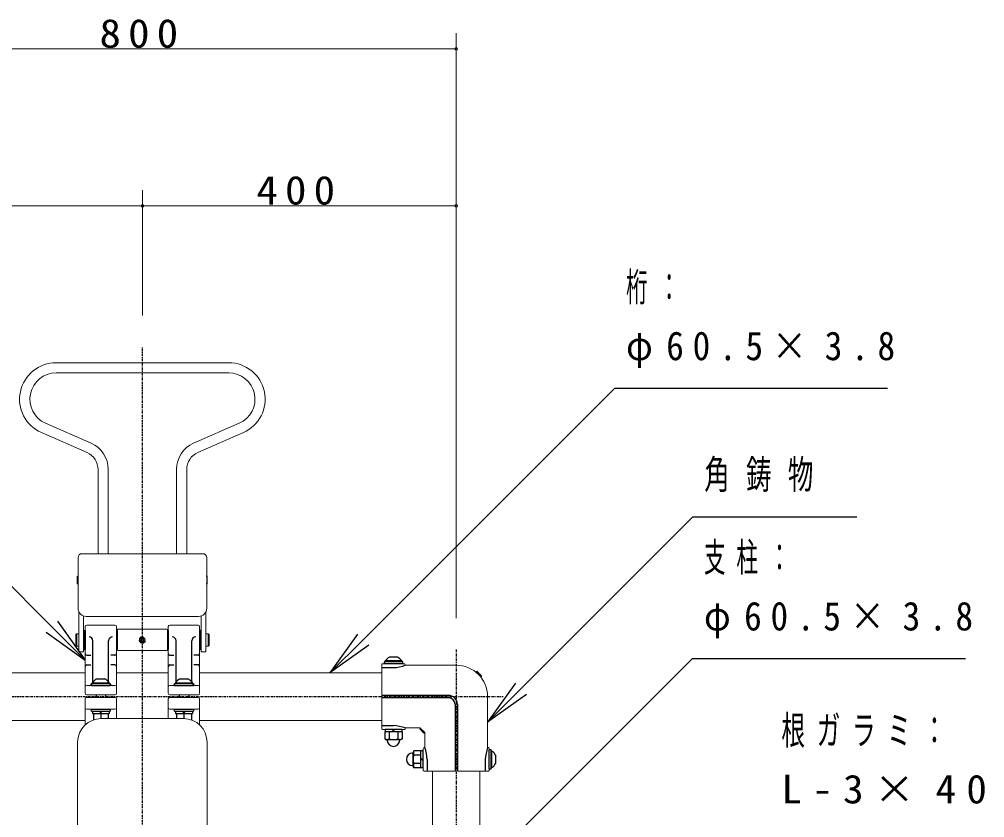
# Model space of a CAD drawing. Units: millimetres at full size. Extents: x -7816 to 0, y -1239 to 5340.
# Drawn here: x -3465 to -2234, y 2116 to 3134 of the extents above; entities that cross this region are included whole.
import ezdxf

# ---------------------------------------------------------------- set-up
doc = ezdxf.new("R2010")
doc.units = ezdxf.units.MM
doc.linetypes.add('USER2', pattern=[6, 3, -1, 1, -1])
doc.layers.add('線', color=2, linetype='Continuous', lineweight=25)
doc.layers.add('補助', color=2, linetype='Continuous', lineweight=13)
doc.styles.add('ＭＳ ゴシック', font='')
doc.styles.get('ＭＳ ゴシック').set_extended_font_data('MS Gothic')

# ---------------------------------------------------------------- blocks, each defined once
blk = doc.blocks.new('dimension_origin')
at = {"color": 0, "linetype": 'Continuous', "lineweight": -2}
blk.add_circle((0, 0), 1.25, dxfattribs=at)

msp = doc.modelspace()

# ---------------------------------------------------------------- linework, layer by layer
at = {"layer": '線', "color": 20, "linetype": 'USER2'}
for p, q in [((-3308, 1678), (-3308, 2715.75)), ((-2908, 2330), (-2908, 1500)), ((-3768, 2270), (-2848, 2270))]:
    msp.add_line(p, q, dxfattribs=at)
at = {"layer": '線', "color": 7, "lineweight": 13}
for p, q in [((-3418, 2695.75), (-3198, 2695.75)), ((-3418, 2682.75), (-3198, 2682.75)), ((-3373.337, 2593.076), (-3431.458, 2618.572)), ((-3242.663, 2593.076), (-3184.542, 2618.572)), ((-3378.56, 2581.171), (-3436.68, 2606.667)), ((-3237.44, 2581.171), (-3179.32, 2606.667)), ((-3364.5, 2559.651), (-3364.5, 2452.25)), ((-3351.5, 2559.651), (-3351.5, 2452.25)), ((-3264.5, 2559.651), (-3264.5, 2452.25)), ((-3251.5, 2559.651), (-3251.5, 2452.25)), ((-3385, 2452.25), (-3231, 2452.25)), ((-3390, 2382.75), (-3390, 2447.25)), ((-3226, 2382.75), (-3226, 2447.25)), ((-3389, 2327.25), (-3389, 2378.278)), ((-3227, 2378.278), (-3227, 2327.25)), ((-3383, 2372.851), (-3383, 2327.25)), ((-3236.5, 2372.25), (-3379.5, 2372.25)), ((-3233, 2327.25), (-3233, 2372.85)), ((-3393, 2349.25), (-3392, 2350.25)), ((-3392, 2350.25), (-3389, 2350.25)), ((-3381, 2274.25), (-3381, 2359.25)), ((-3343, 2361.25), (-3379, 2361.25)), ((-3341, 2274.25), (-3341, 2359.25)), ((-3340, 2355.35), (-3339.5, 2355.85)), ((-3340, 2355.35), (-3340, 2329.15)), ((-3339.5, 2355.85), (-3276.5, 2355.85)), ((-3276.5, 2355.85), (-3276, 2355.35)), ((-3276, 2329.15), (-3276, 2355.35)), ((-3275, 2274.25), (-3275, 2359.25)), ((-3237, 2361.25), (-3273, 2361.25)), ((-3235, 2274.25), (-3235, 2359.25)), ((-3227, 2350.25), (-3224, 2350.25)), ((-3224, 2350.25), (-3223, 2349.25)), ((-3393, 2349.25), (-3393, 2335.25)), ((-3223, 2349.25), (-3223, 2335.25)), ((-3393, 2335.25), (-3392, 2334.25)), ((-3392, 2334.25), (-3389, 2334.25)), ((-3383, 2327.25), (-3389, 2327.25)), ((-3340, 2329.15), (-3339.5, 2328.65)), ((-3339.5, 2328.65), (-3276.5, 2328.65)), ((-3276, 2329.15), (-3276.5, 2328.65)), ((-3227, 2327.25), (-3233, 2327.25)), ((-3227, 2334.25), (-3224, 2334.25)), ((-3224, 2334.25), (-3223, 2335.25)), ((-3003, 2311), (-3003, 2271.5)), ((-3002, 2312), (-2974, 2312)), ((-2973, 2311), (-2973, 2310)), ((-2908, 2310), (-2973, 2310)), ((-3381, 2300.25), (-3613, 2300.25)), ((-3275, 2300.25), (-3341, 2300.25)), ((-3003, 2300.25), (-3235, 2300.25)), ((-3343, 2284.25), (-3379, 2284.25)), ((-3237, 2284.25), (-3273, 2284.25)), ((-3381, 2233.903), (-3381, 2267)), ((-3343, 2272.25), (-3379, 2272.25)), ((-3343, 2269), (-3379, 2269)), ((-3341, 2242), (-3341, 2267)), ((-3275, 2242), (-3275, 2267)), ((-3237, 2272.25), (-3273, 2272.25)), ((-3237, 2269), (-3273, 2269)), ((-3235, 2233.903), (-3235, 2267)), ((-3003, 2268.5), (-3003, 2229)), ((-2868, 2270), (-2868, 2205)), ((-3343, 2254), (-3379, 2254)), ((-3237, 2254), (-3273, 2254)), ((-3381, 2239.75), (-3613, 2239.75)), ((-3360.5, 2242), (-3255.5, 2242)), ((-3003, 2239.75), (-3235, 2239.75)), ((-3002, 2228), (-2974, 2228)), ((-2954, 2230), (-2973, 2230)), ((-2973, 2229), (-2973, 2230)), ((-2948, 2224), (-2948, 2205)), ((-3390.5, 1970), (-3390.5, 2212)), ((-3225.5, 1970), (-3225.5, 2212)), ((-2950, 2204), (-2950, 2176)), ((-2949, 2205), (-2948, 2205)), ((-2867, 2205), (-2868, 2205)), ((-2866, 2204), (-2866, 2176)), ((-2909.5, 2175), (-2949, 2175)), ((-2938.25, 1670), (-2938.25, 2175)), ((-2867, 2175), (-2906.5, 2175)), ((-2877.75, 1670), (-2877.75, 2175))]:
    msp.add_line(p, q, dxfattribs=at)
at = {"layer": '線'}
for p, q in [((-3390.5, 2423.5), (-3389.3, 2423.5)), ((-3390.5, 2414), (-3390.5, 2423.5)), ((-3390.5, 2414), (-3389.3, 2414)), ((-3225.5, 2423.5), (-3226.7, 2423.5)), ((-3225.5, 2414), (-3226.7, 2414)), ((-3225.5, 2414), (-3225.5, 2423.5)), ((-3392, 2350.25), (-3392, 2334.25)), ((-3383, 2350.25), (-3382.049, 2350.25)), ((-3382, 2354.25), (-3381, 2354.25)), ((-3382, 2354.25), (-3382, 2330.25)), ((-3381, 2354.25), (-3381, 2330.25)), ((-3340, 2354.25), (-3341, 2354.25)), ((-3341, 2354.25), (-3341, 2330.25)), ((-3340, 2354.25), (-3340, 2330.25)), ((-3276, 2354.25), (-3275, 2354.25)), ((-3276, 2354.25), (-3276, 2330.25)), ((-3275, 2354.25), (-3275, 2330.25)), ((-3234, 2354.25), (-3235, 2354.25)), ((-3235, 2354.25), (-3235, 2330.25)), ((-3234, 2354.25), (-3234, 2330.25)), ((-3234, 2350.25), (-3233, 2350.25)), ((-3224, 2350.25), (-3224, 2334.25)), ((-3371, 2289.25), (-3371, 2341.166)), ((-3351, 2289.25), (-3351, 2341.166)), ((-3309.155, 2344.25), (-3310.309, 2342.25)), ((-3310.309, 2342.25), (-3309.155, 2340.25)), ((-3306.845, 2344.25), (-3309.155, 2344.25)), ((-3309.155, 2340.25), (-3306.845, 2340.25)), ((-3305.691, 2342.25), (-3306.845, 2344.25)), ((-3306.845, 2340.25), (-3305.691, 2342.25)), ((-3265, 2289.25), (-3265, 2341.166)), ((-3245, 2289.25), (-3245, 2341.166)), ((-3383, 2334.25), (-3382.049, 2334.25)), ((-3382, 2330.25), (-3381, 2330.25)), ((-3340, 2330.25), (-3341, 2330.25)), ((-3276, 2330.25), (-3275, 2330.25)), ((-3234, 2330.25), (-3235, 2330.25)), ((-3234, 2334.25), (-3233, 2334.25)), ((-3379, 2322.785), (-3373.762, 2322.785)), ((-3343, 2322.785), (-3348.238, 2322.785)), ((-3273, 2322.785), (-3267.762, 2322.785)), ((-3237, 2322.785), (-3242.238, 2322.785)), ((-2976, 2314.5), (-3000, 2314.5)), ((-3000, 2314.5), (-3000, 2312)), ((-2998.5, 2315.5), (-2998.5, 2314.5)), ((-2977.5, 2315.5), (-2998.5, 2315.5)), ((-2977.5, 2314.5), (-2998.5, 2314.5)), ((-2983, 2320.3), (-2993, 2320.3)), ((-2977.5, 2315.5), (-2977.5, 2314.5)), ((-2976, 2312), (-2976, 2314.5)), ((-3379, 2310.437), (-3373.762, 2310.437)), ((-3343, 2310.437), (-3348.238, 2310.437)), ((-3273, 2310.437), (-3267.762, 2310.437)), ((-3237, 2310.437), (-3242.238, 2310.437)), ((-3003, 2307.021), (-2988, 2307.021)), ((-2976, 2312), (-3000, 2312)), ((-2883.182, 2301.379), (-2882.996, 2301.565)), ((-2882.996, 2301.565), (-2881.744, 2302.434)), ((-2876.632, 2295.201), (-2882.996, 2301.565)), ((-2875.727, 2296.417), (-2881.744, 2302.434)), ((-3366, 2292.55), (-3356, 2292.55)), ((-3260, 2292.55), (-3250, 2292.55)), ((-2876.818, 2295.015), (-2876.632, 2295.201)), ((-2875.727, 2296.417), (-2876.632, 2295.201)), ((-3373, 2286.75), (-3349, 2286.75)), ((-3373, 2284.25), (-3373, 2286.75)), ((-3373, 2284.25), (-3349, 2284.25)), ((-3371.5, 2287.75), (-3371.5, 2286.75)), ((-3371.5, 2287.75), (-3350.5, 2287.75)), ((-3371.5, 2286.75), (-3350.5, 2286.75)), ((-3350.5, 2287.75), (-3350.5, 2286.75)), ((-3349, 2286.75), (-3349, 2284.25)), ((-3267, 2286.75), (-3243, 2286.75)), ((-3267, 2284.25), (-3267, 2286.75)), ((-3267, 2284.25), (-3243, 2284.25)), ((-3265.5, 2287.75), (-3265.5, 2286.75)), ((-3265.5, 2287.75), (-3244.5, 2287.75)), ((-3265.5, 2286.75), (-3244.5, 2286.75)), ((-3244.5, 2287.75), (-3244.5, 2286.75)), ((-3243, 2286.75), (-3243, 2284.25)), ((-3367, 2272.25), (-3367, 2269)), ((-3355, 2272.25), (-3355, 2269)), ((-3261, 2272.25), (-3261, 2269)), ((-3249, 2272.25), (-3249, 2269)), ((-2918, 2271.5), (-3003, 2271.5)), ((-2918, 2268.5), (-3003, 2268.5)), ((-3373, 2254), (-3349, 2254)), ((-3373, 2251.5), (-3373, 2254)), ((-3349, 2254), (-3349, 2251.5)), ((-3267, 2254), (-3243, 2254)), ((-3267, 2251.5), (-3267, 2254)), ((-3243, 2254), (-3243, 2251.5)), ((-2909.5, 2260), (-2909.5, 2175)), ((-2906.5, 2260), (-2906.5, 2175)), ((-3373, 2251.5), (-3349, 2251.5)), ((-3371.75, 2251.5), (-3350.25, 2251.5)), ((-3371.75, 2251.5), (-3371.75, 2248.5)), ((-3371.75, 2248.5), (-3350.25, 2248.5)), ((-3370.5, 2248.5), (-3370.5, 2240.284)), ((-3370.5, 2248.5), (-3351.5, 2248.5)), ((-3361.167, 2248.5), (-3361.971, 2251.5)), ((-3361, 2248.5), (-3361, 2241.996)), ((-3360.029, 2248.5), (-3360.833, 2251.5)), ((-3351.5, 2248.5), (-3351.5, 2242)), ((-3350.25, 2251.5), (-3350.25, 2248.5)), ((-3267, 2251.5), (-3243, 2251.5)), ((-3265.75, 2251.5), (-3244.25, 2251.5)), ((-3265.75, 2251.5), (-3265.75, 2248.5)), ((-3265.75, 2248.5), (-3244.25, 2248.5)), ((-3264.5, 2248.5), (-3264.5, 2242)), ((-3264.5, 2248.5), (-3245.5, 2248.5)), ((-3255.167, 2248.5), (-3255.971, 2251.5)), ((-3255, 2248.5), (-3255, 2241.996)), ((-3254.029, 2248.5), (-3254.833, 2251.5)), ((-3245.5, 2248.5), (-3245.5, 2240.284)), ((-3244.25, 2251.5), (-3244.25, 2248.5)), ((-3003, 2232.979), (-2988, 2232.979)), ((-2977.25, 2228), (-2998.75, 2228)), ((-2998.75, 2228), (-2998.75, 2225)), ((-2988.971, 2225), (-2988.167, 2228)), ((-2987.833, 2225), (-2987.029, 2228)), ((-2977.25, 2228), (-2977.25, 2225)), ((-2953.666, 2229.991), (-2954.515, 2228.718)), ((-2949.282, 2223.485), (-2954.515, 2228.718)), ((-2948.141, 2224.246), (-2953.754, 2229.859)), ((-2977.03, 2225), (-2998.97, 2225)), ((-2998.97, 2225), (-2998.97, 2216.137)), ((-2998.97, 2216.137), (-2997, 2215)), ((-2977.25, 2225), (-2998.75, 2225)), ((-2979, 2215), (-2997, 2215)), ((-2996, 2214.5), (-2996, 2215)), ((-2993.485, 2225), (-2993.485, 2216.137)), ((-2982.515, 2225), (-2982.515, 2216.137)), ((-2980, 2214.5), (-2980, 2215)), ((-2977.03, 2216.137), (-2979, 2215)), ((-2977.03, 2225), (-2977.03, 2216.137)), ((-2948.009, 2224.334), (-2949.282, 2223.485)), ((-2963.5, 2198), (-2963, 2198)), ((-2961.863, 2200.97), (-2963, 2199)), ((-2963, 2181), (-2963, 2199)), ((-2953, 2200.97), (-2961.863, 2200.97)), ((-2953, 2195.485), (-2961.863, 2195.485)), ((-2953, 2179.03), (-2953, 2200.97)), ((-2953, 2179.25), (-2953, 2200.75)), ((-2950, 2200.75), (-2953, 2200.75)), ((-2953, 2190.971), (-2950, 2190.167)), ((-2950, 2179.25), (-2950, 2200.75)), ((-2863.5, 2202), (-2866, 2202)), ((-2866, 2178), (-2866, 2202)), ((-2863.5, 2178), (-2863.5, 2202)), ((-2862.5, 2200.5), (-2863.5, 2200.5)), ((-2863.5, 2179.5), (-2863.5, 2200.5)), ((-2862.5, 2179.5), (-2862.5, 2200.5)), ((-2857.7, 2185), (-2857.7, 2195)), ((-2963.5, 2182), (-2963, 2182)), ((-2961.863, 2179.03), (-2963, 2181)), ((-2953, 2184.515), (-2961.863, 2184.515)), ((-2953, 2179.03), (-2961.863, 2179.03)), ((-2953, 2189.833), (-2950, 2189.029)), ((-2950, 2179.25), (-2953, 2179.25)), ((-2945.021, 2190), (-2945.021, 2175)), ((-2870.979, 2190), (-2870.979, 2175)), ((-2866, 2178), (-2863.5, 2178)), ((-2862.5, 2179.5), (-2863.5, 2179.5))]:
    msp.add_line(p, q, dxfattribs=at)
at = {"layer": '線', "color": 7, "lineweight": 13}
msp.add_circle((-3308, 2342.25), 3.4, dxfattribs=at)
for centre, radius, start, end in [((-3418, 2649.25), 46.5, 90, 246.31413), ((-3198, 2649.25), 46.5, 293.68587, 90), ((-3418, 2649.25), 33.5, 90, 246.31413), ((-3198, 2649.25), 33.5, 293.68587, 90), ((-3388, 2559.651), 36.5, 0, 66.31413), ((-3228, 2559.651), 36.5, 113.68587, 180), ((-3388, 2559.651), 23.5, 0, 66.31413), ((-3228, 2559.651), 23.5, 113.68587, 180), ((-3385, 2447.25), 5, 90, 180), ((-3231, 2447.25), 5, 0, 90), ((-3379.5, 2382.75), 10.5, 180, 269.99994), ((-3236.5, 2382.75), 10.5, 269.99994, 0), ((-3379, 2359.25), 2, 90, 180), ((-3343, 2359.25), 2, 0, 90), ((-3273, 2359.25), 2, 90, 180), ((-3237, 2359.25), 2, 0, 90), ((-3002, 2311), 1, 90, 180), ((-2974, 2311), 1, 0, 90), ((-2908, 2270), 40, 0, 90), ((-3379, 2282.25), 2, 90, 180), ((-3343, 2282.25), 2, 0, 90), ((-3273, 2282.25), 2, 90, 180), ((-3237, 2282.25), 2, 0, 90), ((-3379, 2274.25), 2, 180, 270), ((-3379, 2267), 2, 90, 180), ((-3343, 2274.25), 2, 270, 0), ((-3343, 2267), 2, 0, 90), ((-3273, 2274.25), 2, 180, 270), ((-3273, 2267), 2, 90, 180), ((-3237, 2274.25), 2, 270, 0), ((-3237, 2267), 2, 0, 90), ((-3379, 2256), 2, 180, 270), ((-3343, 2256), 2, 270, 0), ((-3273, 2256), 2, 180, 270), ((-3237, 2256), 2, 270, 0), ((-3360.5, 2212), 30, 90, 180), ((-3255.5, 2212), 30, 0, 90), ((-3002, 2229), 1, 180, 270), ((-2974, 2229), 1, 270, 0), ((-2954, 2224), 6, 86.81031, 90), ((-2954, 2224), 6, 0, 3.18969), ((-2949, 2204), 1, 90, 180), ((-2867, 2204), 1, 0, 90), ((-2949, 2176), 1, 180, 270), ((-2867, 2176), 1, 270, 0)]:
    msp.add_arc(centre, radius, start, end, dxfattribs=at)
at = {"layer": '線'}
for centre, radius, start, end in [((-3334.194, 2418.75), 56.506, 175.17794, 184.82206), ((-3281.806, 2418.75), 56.506, 355.17794, 4.82206), ((-3376, 2341.166), 5, 0, 90), ((-3346, 2341.166), 5, 90, 180), ((-3308, 2342.25), 4, 75.52249, 345.52249), ((-3270, 2341.166), 5, 0, 90), ((-3240, 2341.166), 5, 90, 180), ((-3379, 2324.785), 2, 180, 270), ((-3379, 2324.785), 2, 180, 270), ((-3343, 2324.785), 2, 270, 0), ((-3343, 2324.785), 2, 270, 0), ((-3273, 2324.785), 2, 180, 270), ((-3273, 2324.785), 2, 180, 270), ((-3237, 2324.785), 2, 270, 0), ((-3237, 2324.785), 2, 270, 0), ((-2988, 2309.02), 12.339, 113.90552, 148.31866), ((-2988, 2309.02), 12.339, 31.68134, 66.09448), ((-3379, 2308.437), 2, 90, 180), ((-3379, 2308.437), 2, 90, 180), ((-3343, 2308.437), 2, 0, 90), ((-3343, 2308.437), 2, 0, 90), ((-3273, 2308.437), 2, 90, 180), ((-3273, 2308.437), 2, 90, 180), ((-3237, 2308.437), 2, 0, 90), ((-3237, 2308.437), 2, 0, 90), ((-2990.091, 2356.8), 49.824, 272.40579, 290.0621), ((-3376, 2289.25), 5, 270, 0), ((-3361, 2281.27), 12.339, 113.90552, 148.31866), ((-3361, 2281.27), 12.339, 31.68134, 66.09448), ((-3346, 2289.25), 5, 180, 270), ((-3270, 2289.25), 5, 270, 0), ((-3255, 2281.27), 12.339, 113.90552, 148.31866), ((-3255, 2281.27), 12.339, 31.68134, 66.09448), ((-3240, 2289.25), 5, 180, 270), ((-2918, 2260), 11.5, 0, 90), ((-2918, 2260), 8.5, 0, 90), ((-2990.091, 2183.2), 49.824, 69.9379, 87.59421), ((-2996.227, 2220.887), 5.485, 240.00001, 299.99999), ((-2988, 2228.796), 13.796, 246.57346, 293.42654), ((-2979.773, 2220.887), 5.485, 240.00001, 299.99999), ((-2988, 2214.5), 8, 180, 0), ((-3009.004, 2185.088), 64.171, 4.39038, 18.07739), ((-2806.996, 2185.088), 64.171, 161.92261, 175.60962), ((-2963.5, 2190), 8, 90, 270), ((-2949.204, 2190), 13.796, 156.57346, 203.42654), ((-2957.113, 2198.227), 5.485, 150.00001, 209.99999), ((-2868.98, 2190), 12.339, 23.90552, 58.31866), ((-2957.113, 2181.773), 5.485, 150.00001, 209.99999), ((-2868.98, 2190), 12.339, 301.68134, 336.09448)]:
    msp.add_arc(centre, radius, start, end, dxfattribs=at)
at = {"layer": '補助'}
for p, q in [((-2908, 2370), (-2908, 3115.75)), ((-3708, 3095.75), (-2908, 3095.75)), ((-3308, 2755.75), (-3308, 2915.75)), ((-3308, 2755.75), (-3308, 2915.75)), ((-2908, 2370), (-2908, 2915.75)), ((-3708, 2895.75), (-3308, 2895.75)), ((-3308, 2895.75), (-2908, 2895.75))]:
    msp.add_line(p, q, dxfattribs=at)
at = {"layer": '補助', "lineweight": 25}
for p, q in [((-3423.426, 2359.038), (-3727.505, 2663.117)), ((-3026.574, 2342.577), (-2706.035, 2663.117)), ((-2706.035, 2663.117), (-2686.035, 2663.117)), ((-2686.035, 2663.117), (-2358.125, 2663.117)), ((-2825.574, 2279.926), (-2606.359, 2499.141)), ((-2606.359, 2499.141), (-2586.359, 2499.141)), ((-2586.359, 2499.141), (-2397.2, 2499.141)), ((-3416.355, 2366.109), (-3381, 2316.611)), ((-3430.497, 2351.967), (-3381, 2316.611)), ((-3381, 2316.611), (-3423.426, 2359.038)), ((-3033.645, 2349.649), (-3069, 2300.151)), ((-3069, 2300.151), (-3026.574, 2342.577)), ((-3019.503, 2335.506), (-3069, 2300.151)), ((-2835.324, 2089.926), (-2606.716, 2318.534)), ((-2606.716, 2318.534), (-2586.716, 2318.534)), ((-2586.716, 2318.534), (-2258.807, 2318.534)), ((-2832.645, 2286.997), (-2868, 2237.5)), ((-2868, 2237.5), (-2825.574, 2279.926)), ((-2818.503, 2272.855), (-2868, 2237.5))]:
    msp.add_line(p, q, dxfattribs=at)

# ---------------------------------------------------------------- block references
at = {"layer": '補助', "xscale": 1.33, "yscale": 1.33, "rotation": 180}
for p in [(-2908, 3095.75), (-3308, 2895.75), (-2908, 2895.75)]:
    msp.add_blockref('dimension_origin', p, dxfattribs=at)
at = {"layer": '補助', "xscale": 1.33, "yscale": 1.33}
msp.add_blockref('dimension_origin', (-3308, 2895.75), dxfattribs=at)

# ---------------------------------------------------------------- texts
at = {"layer": '補助', "char_height": 36.66, "style": 'ＭＳ ゴシック'}
for s, insert, attachment_point in [('\\T1.33;\\W1.1;800', (-3308, 3096.75), 8), ('\\T1.33;\\W1.1;400', (-3108, 2896.75), 8), ('\\T1.5;\\W0.55;桁：', (-2691.535, 2810.617), 1), ('\\T1.5;\\W0.9;φ60.5×3.8', (-2691.535, 2735.617), 1), ('\\T1.64;\\W0.65;角鋳物', (-2591.859, 2571.641), 1), ('\\T1.5;\\W0.55;支柱：', (-2592.216, 2466.034), 1), ('\\T1.5;\\W0.9;φ60.5×3.8', (-2592.216, 2391.034), 1), ('\\T1.5;\\W0.6;根ガラミ：', (-2493.5, 2245.5), 1), ('\\T1.5;\\W1.05;L-3×40', (-2493.5, 2170.5), 1)]:
    msp.add_mtext(s, dxfattribs=dict(at, insert=insert, attachment_point=attachment_point))

doc.saveas('drawing.dxf')
